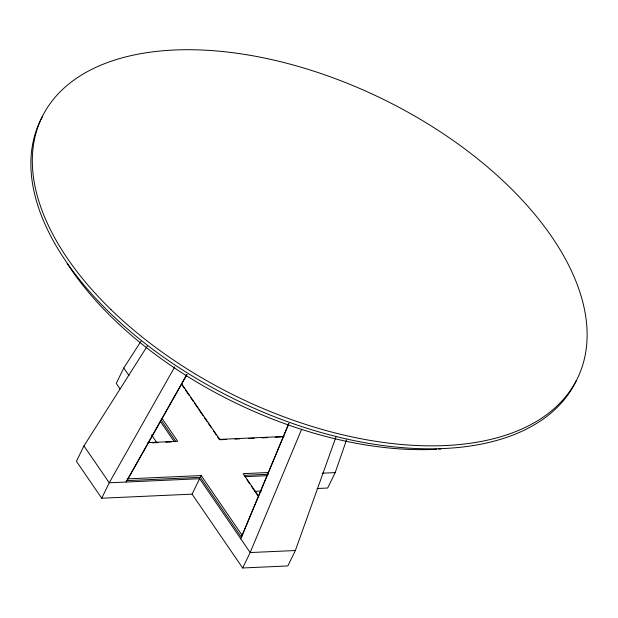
<?xml version="1.0" encoding="UTF-8"?>
<svg xmlns="http://www.w3.org/2000/svg" width="618" height="618" viewBox="0 0 618 618"><rect width="100%" height="100%" fill="white"/><g stroke="black" fill="none" stroke-linecap="round" stroke-linejoin="round"><path stroke-width="0.93" d="M317.096 488.514L327.671 488.035L335.195 472.615L346.543 439.916M147.432 345.879L83.955 445.879L76.431 461.306L101.707 498.216L192.098 494.145L242.65 567.981L287.841 565.941L295.365 550.522L335.937 437.05M241.908 535.767L288.652 423.786M240.781 538.842L288.946 423.485M301.669 429.209L250.174 552.554L242.65 567.981M141.02 341.221L123.785 367.973L116.261 383.399L120.07 388.954M101.707 498.216L109.231 482.797L174.763 366.845M192.098 494.145L199.614 478.718L109.231 482.797L83.955 445.879M241.646 537.668L200.332 477.328L201.198 475.551L127.161 478.888M126.018 482.04L186.798 374.493M127.81 479.298L187.015 374.547M147.918 442.612L177.721 441.267L161.962 418.247M284.11 436.478L219.691 439.383L181.638 383.809M152.221 442.805L157.992 442.542M165.686 442.194L171.456 441.932M220.495 439.722L226.265 439.468M234.917 439.074L239.722 438.857M248.382 438.471L254.145 438.208M261.839 437.861L267.609 437.606M275.304 437.258L281.074 436.996M268.158 472.531L243.16 473.658L258.386 495.891M126.288 480.665L200.332 477.328M244.218 475.35L268.258 474.269M244.813 476.687L266.93 475.69M322.14 473.203L335.195 472.615M254.593 491.333L261.329 491.024M295.365 550.522L250.174 552.554L199.614 478.718M181.483 384.195L184.195 388.166M185.284 389.749L189.093 395.311M190.723 397.691L193.442 401.661M194.523 403.245L197.791 408.011M198.872 409.603L203.222 415.953M204.311 417.536L207.03 421.507M208.119 423.098L211.379 427.857M213.55 431.032L216.269 435.002M217.358 436.594L219.529 439.769M246.984 479.862L249.703 483.832M251.333 486.211L257.861 495.736M201.198 475.551L242.511 535.891M161.089 420.024L175.767 441.461M123.785 367.973L129 375.589M160.209 421.167L174.338 441.808M151.595 435.002L157.034 442.936M576.463 380.371A297.868 165.701 26 0 1 232.839 398.309A297.868 165.701 26 0 1 42.642 116.145M440.819 449.023A286.852 159.575 26 0 1 438.788 449.155M436.748 449.271A286.852 159.575 26 0 1 67.177 263.446M110.916 309.51A297.868 165.701 26 0 0 576.671 379.916A297.868 165.701 26 0 0 241.584 53.936A297.868 165.701 26 0 0 110.916 309.51"/></g></svg>
